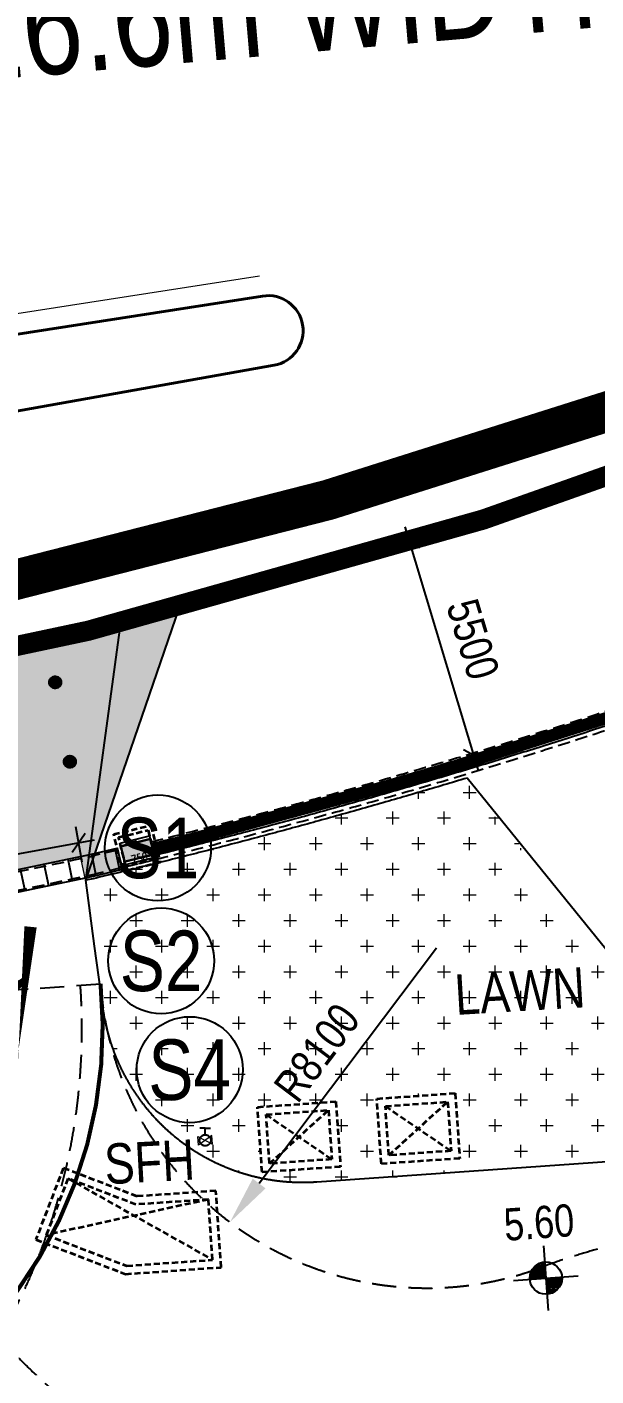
# Model space of a CAD drawing. Header units: millimetres. Extents: x 834681283 to 835686922, y 817551134 to 819407044.
# Drawn here: x 835235814 to 835249903, y 818174784 to 818208211 of the extents above; entities that cross this region are included whole.
import ezdxf
from ezdxf.enums import TextEntityAlignment as Align
from ezdxf.xclip import XClip

# ---------------------------------------------------------------- set-up
doc = ezdxf.new("R2010")
doc.units = ezdxf.units.MM
doc.header["$LTSCALE"] = 1200
doc.header["$MEASUREMENT"] = 0
doc.header["$XCLIPFRAME"] = 0
for name, pattern in [('12027_SITE$0$DGN Style 4', [76.56341402296752, 38.25779588905311, -19.12889794452655, 0.04782224486131638, -19.12889794452655]), ('12027_SITE$0$HIDDEN', [0.375, 0.25, -0.125]), ('P01-MAGP-EVA-GREENERY$0$DOT', [0.25, 0, -0.25]), ('P01-MAGP-EVA-GREENERY$0$HIDDEN', [0.375, 0.25, -0.125]), ('P01-MAGP-EVA-GREENERY$0$HIDDEN2', [0.1875, 0.125, -0.0625]), ('P01-MAGP-EVA-GREENERY$0$HIDDENX2', [0.75, 0.5, -0.25]), ('P01-MAGP-EVA-GREENERY$0$M_RM1106', [0.8999999999999999, 0.6, -0.3]), ('SITE BOUNDARY$0$CENTER', [2, 1.25, -0.25, 0.25, -0.25]), ('SITE BOUNDARY$0$DASHDOT', [1, 0.5, -0.25, 0, -0.25]), ('SITE BOUNDARY$0$PHANTOM', [2.5, 1.25, -0.25, 0.25, -0.25, 0.25, -0.25])]:
    doc.linetypes.add(name, pattern=pattern)
doc.layers.get('Defpoints').update_dxf_attribs({"color": 15})
for name, color, linetype, lineweight in [('12027_SITE$0$AR-SIMS_BL_', 1, '12027_SITE$0$DGN Style 4', 140), ('12027_SITE$0$MCA813__', 7, 'Continuous', 0), ('12027_SITE$0$MCA832_S', 7, 'Continuous', 0), ('P01-MAAN-P-EVA$0$AR-DIM_AR_', 4, 'Continuous', 25), ('P01-MAAN-P-EVA$0$AR-F-LEV_AR_BS_', 4, 'Continuous', 25), ('P01-MAGP-EVA-GREENERY$0$AR-HATCH_AR_', 8, 'Continuous', 13), ('P01-MAGP-EVA-GREENERY$0$DR-FLD', 8, 'Continuous', 25), ('P01-MAGP-EVA-GREENERY$0$DR-PIT', 8, 'P01-MAGP-EVA-GREENERY$0$HIDDEN2', 35), ('P01-MAGP-EVA-GREENERY$0$FH-AR', 3, 'Continuous', 25), ('RLP064_C061', 61, 'Continuous', 13), ('RLP064_C201', 201, 'Continuous', 13), ('SITE BOUNDARY$0$AR-SIMS_BL_400', 1, 'SITE BOUNDARY$0$PHANTOM', 140)]:
    doc.layers.add(name, color=color, linetype=linetype, lineweight=lineweight)
for name, color, linetype in [('P01-MAAN-P-EVA$0$AW-TXT-FS', 4, 'Continuous'), ('P01-MAGP-EVA-GREENERY$0$0L_BOLLARD', 8, 'Continuous'), ('P01-MAGP-EVA-GREENERY$0$AR-FS-AR-EVA', 8, 'Continuous'), ('P01-MAGP-EVA-GREENERY$0$AR-LANDS_AR_MI_', 9, 'Continuous'), ('P01-MAGP-EVA-GREENERY$0$AR-ROAD_AR_BS_MI_', 9, 'Continuous'), ('P01-MAGP-EVA-GREENERY$0$MVA_MARKING', 254, 'Continuous'), ('P01-MAGP-EVA-GREENERY$0$SURFACE CHANNEL', 8, 'Continuous'), ('SITE BOUNDARY$0$AR-SIMS_BL_SB_400', 4, 'SITE BOUNDARY$0$PHANTOM'), ('SITE BOUNDARY$0$XIQU-RLP0830A', 6, 'Continuous')]:
    doc.layers.add(name, color=color, linetype=linetype)
doc.layers.add('P01-MAGP-EVA-GREENERY$0$0L_UTIL_MANHOLE LID SIZE', color=8, linetype='Continuous', plot=False)
doc.styles.add('P01-MAAN-P-EVA$0$ARIAL', font='arial.ttf', dxfattribs={"width": 0.8})
doc.styles.add('P01-MAAN-P-EVA$0$RLP-SIMPLEX', font='simplex.shx', dxfattribs={"width": 0.8})
doc.styles.add('P01-MAAN-P-EVA$0$STANDARD', font='arial.ttf', dxfattribs={"width": 0.8})
doc.styles.add('P01-MAAN-P-EVA$0$Style-Arial', font='arial.ttf')
doc.styles.add('P01-MAGP-EVA-GREENERY$0$simplex', font='SIMPLEX.shx', dxfattribs={"width": 0.8})
doc.dimstyles.new('P01-MAAN-P-EVA$0$DIM-500', dxfattribs={"dimscale": 400, "dimtxt": 2, "dimasz": 1, "dimexe": 1, "dimexo": 1, "dimgap": 1, "dimtad": 1, "dimdec": 0, "dimrnd": 0.1, "dimdsep": 46, "dimtxsty": 'P01-MAAN-P-EVA$0$ARIAL', "dimblk1": 'P01-MAAN-P-EVA$0$_OBLIQUE', "dimblk2": 'P01-MAAN-P-EVA$0$_OBLIQUE', "dimsah": 1, "dimcen": 5, "dimdle": 1, "dimclrd": 8, "dimclre": 8, "dimclrt": 4, "dimadec": 3, "dimazin": 2, "dimtfac": 1, "dimtdec": 0, "dimtix": 1, "dimtmove": 2, "dimatfit": 0, "dimldrblk": 'P01-MAAN-P-EVA$0$_OBLIQUE', "dimfxl": 1, "dimtolj": 1, "dimarcsym": 0})

# ---------------------------------------------------------------- blocks, each defined once
blk = doc.blocks.new('SITE BOUNDARY$0$x-boundary')
at = {"layer": 'Defpoints', "color": 30, "linetype": 'SITE BOUNDARY$0$DASHDOT', "const_width": 1, "flags": 128}
blk.add_lwpolyline([(834949.3954564634, 818181.6126474156), (834966.1220000002, 818181.875), (835118.343, 818191.353), (835121.7105681469, 818191.5577918736, 0.3472249984914402), (835144.525800356, 818179.0100601336), (835205.8388638046, 818189.2638885644), (835226.760311512, 818192.7627352992, 0.04236734534605296), (835251.3438937684, 818199.0501133072), (835253.4962581748, 818199.8746463032), (835336.548, 818205.447), (835336.791, 818204.998), (835338.0059999999, 818193.445), (835338.387, 818177.043), (835337.676, 818162.317), (835336.3740000001, 818150.707), (835335.943, 818146.535), (835335.078, 818138.01), (835334.561, 818125.55), (835334.745, 818110.3709999999), (835335.806, 818094.515), (835339.776, 818071.453), (835344.225, 818019.2459999999), (835265.0079999999, 818008.1570059188), (835250.1450000006, 818006.082), (835219.5149999999, 818003.188), (835170.7829999999, 817998.958), (834937.715, 817969.156), (834936.337, 817964.5340000001), (834919.733, 817960.869036), (834910.448, 817961.875), (834892.2609999999, 817958.575), (834867.11, 817956.1579999999), (834854.7629999999, 817954.218), (834831.796, 817952.938), (834809.122, 817948.913), (834805.332, 817949.701), (834786.498, 817945.16), (834739.363, 817940.207), (834722.401, 817937.921), (834717.8940000001, 817936.6490000001), (834708.2590399999, 817935.0490000001), (834694.5809999999, 817933.5090000001), (834687.683, 817936.854), (834552.2509999999, 817919.4890000001), (834427.4809999999, 817871.8559976991), (834422.426, 817865.90602), (834398.36, 817846.373992), (834371.127, 817819.016), (834357.334, 817802.65), (834345.460018, 817778.03), (834335.418, 817757.9190000001, -0.3055422434766821), (834321.1309999999, 817746.233), (834302.565, 817746.0080385001), (834292.36, 817748.208), (834267.6009999999, 817746.622), (834095.099, 817746.458), (834084.478, 817748.7490000001), (834079.554, 817752.5240000001), (834078.066, 817752.6199630001), (834069.088, 817746.181), (834066.2109999999, 817746.056), (834061.445, 817746.7729999999), (834056.724, 817746.618), (834047.613, 817747.372), (834032.030983, 817756.594), (834014.286, 817769.672), (833995.2170000001, 817786.385), (833980.295, 817801.7629999999), (833962.533, 817823.975), (833953.531, 817838.011), (833947.358, 817854.992), (833946.924, 818070.715, -0.2154508515418256), (834003.5669999999, 818209.6619804449), (834003.5129999999, 818271.667), (834240.0059999999, 818271.9090000001), (834328.819, 818399.5030062578), (834368.25, 818372.187), (834334.0040000001, 818320.998), (834339.8389999826, 818317.115000011, -0.4149358039952789), (834340.6700001019, 818312.9480001539), (834325.1040000004, 818289.698, -0.3405885872195328), (834311.2229998113, 818285.0279999999, 0.3847237820261966), (834290.2579999996, 818276.0959999999, -0.0458058889657817), (834261.1319999867, 818214.4920000001), (834162.9800000002, 818056.875, 0.2356932062222075), (834159.885, 818024.2), (834158.3459999999, 818022.4049999999, 0.2102691850557803), (834181.316, 818000.738), (834182.8130000001, 818002.485, 0.2311735244485605), (834214.984000002, 818007.15), (834353.4700000021, 818101.5090000001, 0.02563671911603136), (834365.515999998, 818111.3049999982), (834369.3020000014, 818114.837), (834377.863, 818123.104, -0.4178936957615127), (834382.132, 818123.056), (834386.2199999987, 818118.822, 0.4262022271463924), (834389.1280000036, 818118.6900000033), (834428.7900000004, 818156.9890000001, -0.5375997577145221), (834433.6760000006, 818155.9040000001), (834433.728, 818152.4870000001), (834438.2799999999, 818169.875), (834460.8249999995, 818185.6390000001, -0.3901729404018224), (834489.6799999999, 818188.941), (834492.8119999999, 818186.375), (834497.7500000019, 818181.8120000004, 0.1251081027996165), (834546.3119999999, 818161.687), (834570.5620000005, 818158.5), (834615.0619999996, 818157.312), (834652.5619999999, 818159.937), (834669.6814234746, 818161.9059850451), (834700.2167568029, 818162.108325962), (834709.8281342128, 818162.6720262696), (834837.9847178684, 818163.5212497002, 0.02644429543037592), (834854.445244273, 818164.501851758, 0.001856966815730646), (834855.5961878177, 818164.6360715672, 0.05525627884412565), (834860.3160539342, 818165.7422156282, 0.2310861750518882), (834874.0166033007, 818180.130981288), (834880.6890000012, 818180.535), (834904.7433445249, 818180.9122877186, 0.07731153682373477), (834909.1861099771, 818172.2806775658, 0.2675364860743751), (834920.0296747052, 818167.4602500092, 0.03637713302788992), (834937.2444777816, 818170.5438335758, 0.2494171956158532)], format="xyb", close=True, dxfattribs=at)
blk = doc.blocks.new('SITE BOUNDARY')
at = {"layer": 'SITE BOUNDARY$0$AR-SIMS_BL_400', "ltscale": 3, "const_width": 0.2}
blk.add_lwpolyline([(835205.967713655, 818187.3215969054), (835227.4017731363, 818191.1423574201, 0.04919379695137301), (835256.6874020555, 818199.3961517689), (835258.8234410972, 818200.232073454), (835285.938085068, 818202.0513295376), (835285.9727178891, 818201.4156632093), (835309.2716431464, 818202.6718212748), (835309.2208451042, 818203.6140114499), (835336.548215934, 818205.4478256224), (835336.7910000669, 818204.998000004), (835338.0060000003, 818193.445), (835338.3870000002, 818177.043), (835337.6760000006, 818162.317), (835336.3740000002, 818150.7069999996), (835335.9430000004, 818146.5350000003), (835335.0780000007, 818138.0100000005), (835334.5610000003, 818125.5499999999), (835334.7450000006, 818110.3709999997), (835335.6156377018, 818097.3093875501), (835212.7614046936, 818088.7203368283)], format="xyb", close=True, dxfattribs=at)
at = {"layer": 'SITE BOUNDARY$0$AR-SIMS_BL_SB_400', "ltscale": 5, "const_width": 0.5}
blk.add_lwpolyline([(835057.2545908584, 818187.552443173), (835118.3382164289, 818191.3527021519), (835119.7278151001, 818191.4372147409, 0.3759908120747065), (835144.6618437314, 818176.3934268437), (835227.4017731363, 818191.1423574201, 0.0491937969499723), (835256.6874020555, 818199.3961517689), (835258.8234410972, 818200.232073454), (835285.938085068, 818202.0513295376), (835285.9727178891, 818201.4156632093), (835309.2716431464, 818202.6718212748), (835309.2208451042, 818203.6140114499), (835336.548215934, 818205.4478256224), (835336.7910000669, 818204.998000004), (835338.0060000003, 818193.445), (835338.3870000002, 818177.043), (835337.6760000006, 818162.317), (835336.3740000002, 818150.7069999996), (835335.9430000004, 818146.5350000003), (835335.0780000007, 818138.0100000005), (835334.5610000003, 818125.5499999999), (835334.7450000006, 818110.3709999997), (835335.6156373599, 818097.309387531), (835335.806, 818094.515), (835339.776, 818071.453)], format="xyb", dxfattribs=at)
at = {"layer": 'SITE BOUNDARY$0$XIQU-RLP0830A', "color": 212, "linetype": 'SITE BOUNDARY$0$CENTER', "ltscale": 0.8, "true_color": 0xb300b3, "const_width": 0.2}
blk.add_lwpolyline([(835330.4255170673, 818151.4921325732, 0.06463781945915717), (835330.9138293717, 818205.0722543845), (835330.9138114426, 818205.0724030975), (835330.9140182555, 818205.0706876367), (835309.220507328, 818203.6202764428), (835309.2716431464, 818202.6718212748), (835285.9727178891, 818201.4156632093), (835285.9374162963, 818202.063604473), (835270.8364901636, 818201.0541520767), (835270.8374544507, 818201.037197533), (835258.8234951803, 818200.2311213583), (835256.6874561786, 818199.3951996891, -0.005306911687325899), (835253.6109736832, 818198.228742364, -0.04387543080736521), (835227.4018272824, 818191.1414053492), (835224.898092029, 818190.6950982555), (835205.82206376, 818183.7430895267), (835192.7539657669, 818181.4129546364), (835202.7385886739, 818150.9399030487)], format="xyb", dxfattribs=at)
at = {"layer": 'Defpoints'}
blk.add_blockref('SITE BOUNDARY$0$x-boundary', (-7.830330895686188e-06, 7.990685761072314e-06), dxfattribs=at)
blk = doc.blocks.new('P01-MAAN-P-EVA$0$S1')
at = {"layer": 'P01-MAAN-P-EVA$0$AW-TXT-FS'}
blk.add_ellipse((0, 0), major_axis=(928.0773116786053, 928.0780118606084), ratio=0.9999999998938512, start_param=-0.7853985458079257, end_param=5.49778676137166, dxfattribs=at)
at = {"layer": 'P01-MAAN-P-EVA$0$AW-TXT-FS', "style": 'P01-MAAN-P-EVA$0$STANDARD', "width": 0.8}
blk.add_text('S1', height=1500.000018446309, dxfattribs=at).set_placement((-1.072883605957031e-06, 1.192092895507812e-06), align=Align.MIDDLE_CENTER)
blk = doc.blocks.new('P01-MAAN-P-EVA$0$S4')
at = {"layer": 'P01-MAAN-P-EVA$0$AW-TXT-FS'}
blk.add_ellipse((0, 0), major_axis=(928.0773116786054, 928.0780118606084), ratio=0.9999999998938512, start_param=-0.7853985458079257, end_param=5.49778676137166, dxfattribs=at)
at = {"layer": 'P01-MAAN-P-EVA$0$AW-TXT-FS', "style": 'P01-MAAN-P-EVA$0$STANDARD', "width": 0.8}
blk.add_text('S4', height=1500.000018446309, dxfattribs=at).set_placement((-8.344650268554688e-07, 1.072883605957031e-06), align=Align.MIDDLE_CENTER)
blk = doc.blocks.new('P01-MAAN-P-EVA$0$S2')
at = {"layer": 'P01-MAAN-P-EVA$0$AW-TXT-FS'}
blk.add_ellipse((0, 0), major_axis=(-928.0774955182027, 928.077828181162), ratio=0.9999999997213989, start_param=3.926990991212315, end_param=10.2101762983919, dxfattribs=at)
at = {"layer": 'P01-MAAN-P-EVA$0$AW-TXT-FS', "style": 'P01-MAAN-P-EVA$0$STANDARD', "width": 0.8}
blk.add_text('S2', height=1500.000018446309, dxfattribs=at).set_placement((-1.192092895507812e-06, 9.5367431640625e-07), align=Align.MIDDLE_CENTER)
blk = doc.blocks.new('P01-MAAN-P-EVA$0$LEV1')
for p, q in [((0, 2.000000000043656), (0, -2.000000000043656)), ((-2.000000000043656, 0), (2.000000000043656, 0)), ((-0.9989641103552458, 0.04550501362336945), (0, 0.04550501362336945)), ((-0.9893575142723421, 0.1455050136255522), (0, 0.1455050136255522)), ((-0.969395320975309, 0.245505013627735), (0, 0.245505013627735)), ((0.9989641103552458, -0.04550501362336945), (0, -0.04550501362336945)), ((0.9893575142727968, -0.1455050136255522), (0, -0.1455050136255522)), ((0.969395320975309, -0.245505013627735), (0, -0.245505013627735)), ((0.9384169039385597, -0.3455050136299178), (0, -0.3455050136299178)), ((0.8952794440092475, -0.4455050136321006), (0, -0.4455050136321006)), ((0.838107558815409, -0.5455050136342834), (0, -0.5455050136342834)), ((0.7637560326502353, -0.6455050136364662), (0, -0.6455050136364662)), ((0.6665000185194003, -0.745505013638649), (0, -0.745505013638649)), ((0.5339674821098015, -0.8455050136408317), (0, -0.8455050136408317)), ((0.3256075386316297, -0.9455050136430145), (0, -0.9455050136430145))]:
    blk.add_line(p, q)
blk.add_circle((0, 0), 1.000000000021828)
blk = doc.blocks.new('P01-MAAN-P-EVA$0$F-LEV')
for p, q in [((-0.5339674821098015, 0.8455050136408317), (0, 0.8455050136408317)), ((-0.3256075386316297, 0.9455050136430145), (0, 0.9455050136430145)), ((-0.9384169039385597, 0.3455050136299178), (0, 0.3455050136299178)), ((-0.8952794440092475, 0.4455050136321006), (0, 0.4455050136321006)), ((-0.838107558815409, 0.5455050136342834), (0, 0.5455050136342834)), ((-0.7637560326502353, 0.6455050136364662), (0, 0.6455050136364662)), ((-0.6665000185194003, 0.745505013638649), (0, 0.745505013638649))]:
    blk.add_line(p, q)
blk.add_blockref('P01-MAAN-P-EVA$0$LEV1', (0, 0))
at = {"style": 'P01-MAAN-P-EVA$0$RLP-SIMPLEX', "width": 0.8}
blk.add_attdef('FFL', (1.499999999999545, 1.000000000000909), '', height=2, dxfattribs=at)
blk = doc.blocks.new('P01-MAAN-P-EVA$0$_OBLIQUE')
at = {"color": 0, "linetype": 'ByBlock'}
blk.add_line((-0.5, -0.5), (0.5, 0.5), dxfattribs=at)
blk = doc.blocks.new('*D1566')
at = {"layer": 'Defpoints', "color": 0, "transparency": 16777216}
for p in [(835237093.8703312, 818188000.1230003), (835237255.5197318, 818187124.717335), (835229388.3583637, 818185672.900266)]:
    blk.add_point(p, dxfattribs=at)
at = {"layer": 'P01-MAAN-P-EVA$0$AR-DIM_AR_', "color": 8, "lineweight": -2, "transparency": 16777216}
for p, q in [((835237182.8850768, 818187518.0673152), (835237021.2356763, 818188393.4729804)), ((835228833.5207481, 818186474.7952447), (835237487.2203114, 818188072.7576553)), ((835229315.7237087, 818186066.2502464), (835229154.2360733, 818186940.7798799))]:
    blk.add_line(p, q, dxfattribs=at)
at = {"layer": 'P01-MAAN-P-EVA$0$AR-DIM_AR_', "color": 8, "lineweight": -2, "transparency": 16777216, "xscale": 400, "yscale": 400, "zscale": 400}
for p, rotation in [((835237093.8703313, 818188000.1230003), 10.46219060918199), ((835229226.8707283, 818186547.4298998), 190.462190609182)]:
    blk.add_blockref('P01-MAAN-P-EVA$0$_OBLIQUE', p, dxfattribs=dict(at, rotation=rotation))
at = {"layer": 'P01-MAAN-P-EVA$0$AR-DIM_AR_', "color": 4, "transparency": 16777216, "insert": (835233013.565289, 818188068.7941794), "char_height": 800, "attachment_point": 5, "rotation": 10.462190609182004, "style": 'P01-MAAN-P-EVA$0$ARIAL'}
blk.add_mtext('\\A1;8000', dxfattribs=at)
blk = doc.blocks.new('*D1584')
at = {"layer": 'Defpoints', "color": 0, "transparency": 16777216}
for p in [(835245716.2896616, 818185063.4943391), (835240839.7768031, 818178595.9119203)]:
    blk.add_point(p, dxfattribs=at)
at = {"layer": 'P01-MAAN-P-EVA$0$AR-DIM_AR_', "color": 8, "lineweight": -2, "transparency": 16777216}
blk.add_line((835245957.1051114, 818185382.8811252), (835241562.2231525, 818179554.0722786), dxfattribs=at)
at = {"layer": 'P01-MAAN-P-EVA$0$AR-DIM_AR_', "color": 8, "transparency": 16777216}
blk.add_solid([(835241402.5297595, 818179674.4800036), (835241721.9165456, 818179433.6645538), (835240839.7768031, 818178595.9119203)], dxfattribs=at)
at = {"layer": 'P01-MAAN-P-EVA$0$AR-DIM_AR_', "color": 4, "transparency": 16777216, "insert": (835242993.7290897, 818182795.5064859), "char_height": 800, "attachment_point": 5, "rotation": 52.98395668051427, "style": 'P01-MAAN-P-EVA$0$ARIAL'}
blk.add_mtext('\\A1;R8100', dxfattribs=at)
blk = doc.blocks.new('*D1587')
at = {"layer": 'Defpoints', "color": 0, "transparency": 16777216}
for p in [(835244835.1676692, 818195302.5347332), (835246418.9679489, 818190035.5074241), (835246872.5776224, 818190171.908298)]:
    blk.add_point(p, dxfattribs=at)
at = {"layer": 'P01-MAAN-P-EVA$0$AR-DIM_AR_', "color": 8, "lineweight": -2, "transparency": 16777216}
for p, q in [((835245173.5918679, 818195821.9921386), (835246987.7630973, 818189788.8517663)), ((835245218.2242007, 818195417.720208), (835245671.8338743, 818195554.1210821)), ((835246802.0244805, 818190150.692899), (835247255.634154, 818190287.0937729))]:
    blk.add_line(p, q, dxfattribs=at)
at = {"layer": 'P01-MAAN-P-EVA$0$AR-DIM_AR_', "color": 8, "lineweight": -2, "transparency": 16777216, "xscale": 400, "yscale": 400, "zscale": 400}
for p, rotation in [((835245288.7773428, 818195438.9356072), 106.7360841500193), ((835246872.5776224, 818190171.908298), 286.7360841500193)]:
    blk.add_blockref('P01-MAAN-P-EVA$0$_OBLIQUE', p, dxfattribs=dict(at, rotation=rotation))
at = {"layer": 'P01-MAAN-P-EVA$0$AR-DIM_AR_', "color": 4, "transparency": 16777216, "insert": (835246854.8906498, 818193038.2286115), "char_height": 800, "attachment_point": 5, "rotation": 286.73608415001934, "style": 'P01-MAAN-P-EVA$0$ARIAL'}
blk.add_mtext('\\A1;5500', dxfattribs=at)
blk = doc.blocks.new('P01-MAGP-EVA-GREENERY$0$EXISTING STREET FIRE HYDRANT')
for p, q in [((0, 1496.310795426369), (-672.7172585725784, 1496.310795426369)), ((0, 688.5), (0, 1496.310795426369)), ((0, 1496.310795426369), (672.7172585725784, 1496.310795426369))]:
    blk.add_line(p, q)
blk.add_circle((0, 0), 688.5)
blk = doc.blocks.new('P01-MAGP-EVA-GREENERY$0$RM1025')
for points in [[(0, 0, 0, 0.4877528312527627, 0), (0, -1.558850351096311, 0.06096910390659534, 0.3048455195329767, 0), (0, -3.999994045836303, 0.3048455195329767, 0.3048455195329767, 0)], [(0.4844500201122912, -2.449496775930072, 1.219382078131907, 0, 0), (0.6935712999318184, -2.449496775930072, 0, 0, 0)], [(-1.745092959026806e-11, -2.725684566205672, 0.1219382078131907, 0.3048455195329767, -0.2842421297116856), (0.4844500201122912, -2.449496775930072, 0.3048455195329767, 0.3048455195329767, 0.4988529440967309)]]:
    blk.add_lwpolyline(points, format="xyseb")
blk = doc.blocks.new('P01-MAGP-EVA-GREENERY$0$MVA_MARKING')
at = {"layer": 'P01-MAGP-EVA-GREENERY$0$MVA_MARKING', "linetype": 'P01-MAGP-EVA-GREENERY$0$M_RM1106', "const_width": 100, "flags": 128}
blk.add_lwpolyline([(835234261.1328866, 818175391.7329127, 0.2303646923084916), (835237635.9476324, 818184499.5149875)], format="xyb", dxfattribs=at)
at = {"layer": 'P01-MAGP-EVA-GREENERY$0$MVA_MARKING', "xscale": 1000.000000000002, "yscale": 1000.000000000002, "zscale": 1000.000000000002, "rotation": 174.4397944568414}
blk.add_blockref('P01-MAGP-EVA-GREENERY$0$RM1025', (835235514.4470856, 818181932.7794791), dxfattribs=at)
blk = doc.blocks.new('P01-MAGP-EVA-GREENERY$0$CATCHPIT COVER')
at = {"layer": 'Defpoints', "ltscale": 25.4}
for points in [[(-0.5826596021652222, 1.311302185058594e-06), (749.4173398017883, 9.5367431640625e-07), (749.417339682579, -74.99999916553497), (-0.5826596021652222, -74.99999916553497)], [(-0.5826598405838013, -74.99999976158142), (749.4173398017883, -74.99999940395355), (749.4173395633698, -474.9999996423721), (-0.5826600790023804, -474.9999997615814)], [(7.417340040206909, -82.99999976158142), (741.4173400402069, -82.99999940395355), (741.4173398017883, -466.9999997615814), (7.41733980178833, -466.9999998807907)], [(-0.5826601982116699, -475.0000001192093), (749.417339682579, -475.0000002384186), (749.4173398017883, -550.0000002384186), (-0.5826601982116699, -550.0000004768372)]]:
    blk.add_lwpolyline(points, close=True, dxfattribs=at)
for points in [[(599.4173409938812, -75.00000071525574), (674.4173412322998, -75.00000071525574)], [(599.4173407554626, -475.0000003576279), (674.4173412322998, -475.0000001192093)]]:
    blk.add_lwpolyline(points, dxfattribs=at)
at = {"layer": 'P01-MAGP-EVA-GREENERY$0$0L_UTIL_MANHOLE LID SIZE', "ltscale": 25.4}
for points in [[(149.4173415899277, -75), (74.4173412322998, -75.00000071525574)], [(149.4173413515091, -475.0000005960464), (74.4173413515091, -475.0000002384186)]]:
    blk.add_lwpolyline(points, dxfattribs=at)
at = {"layer": 'P01-MAGP-EVA-GREENERY$0$DR-PIT', "linetype": 'P01-MAGP-EVA-GREENERY$0$HIDDEN2'}
for points in [[(849.4322682970418, -699.9894439444189), (-100.5826595862707, -700.0897376228927), (-100.5826597373114, 250.2770612496669), (849.2907991570135, 247.6489475879261)], [(749.4173401594162, -600.0000020265579), (-0.5826596021652222, -600.0791800022125), (-0.5826597213745117, 149.9999980926514), (749.3056854009628, 147.92520403862)]]:
    blk.add_lwpolyline(points, close=True, dxfattribs=at)
at = {"layer": 'Defpoints', "ltscale": 25.4, "insert": (376.9602319002151, -305.1744832992554), "char_height": 199.9999999999999, "attachment_point": 5, "style": 'P01-MAGP-EVA-GREENERY$0$simplex'}
blk.add_mtext_dynamic_manual_height_columns('C\\P750', width=936.644001029827, gutter_width=2.5, heights=[0], dxfattribs=at)
blk = doc.blocks.new('P01-MAGP-EVA-GREENERY')
at = {"layer": 'P01-MAGP-EVA-GREENERY$0$AR-HATCH_AR_'}
h = blk.add_hatch(dxfattribs=at)
h.set_pattern_fill('CROSS', color=256, scale=100.0000000000001, style=0)
h.set_pattern_definition([(359.9999999999999, (0, 1.588186776101813e-22), (635.0000000000008, 635.0000000000005), [317.5000000000001, -952.500000000001]), (90, (158.7499996423721, -158.75), (-635.0000000000005, 635.0000000000008), [317.5000000000001, -952.500000000001])])
h.paths.add_polyline_path([(835241634.7403828, 818179833.0885882), (835241521.7640259, 818181449.1443865), (835243462.0285492, 818181584.7857531), (835243575.0049058, 818179968.7299548)], flags=16)
edge = h.paths.add_edge_path()
edge.add_arc((835201656.9372889, 818338637.8326879), 155697.6575709966, 283.2201912505171, 286.8202038085166)
edge.add_line((835246711.0675404, 818189601.3072306), (835254179.2220321, 818180378.2561823))
edge.add_line((835254179.2220321, 818180378.2561823), (835242991.2875468, 818179596.1266502))
edge.add_arc((835242642.5970429, 818184583.9533325), 5000.000008042008, 187.8498884307518, 273.99894472962694, ccw=False)
edge.add_line((835237689.4505599, 818183901.0624202), (835237470.9398227, 818185462.9313569))
edge.add_line((835237470.9398227, 818185462.9313569), (835237264.0494225, 818187066.4167197))
h.paths.add_polyline_path([(835244588.1255049, 818180039.5561886), (835244475.1491487, 818181655.6119868), (835246415.4136719, 818181791.2533525), (835246528.3900278, 818180175.1975553)], flags=16)
at = {"layer": 'P01-MAGP-EVA-GREENERY$0$DR-FLD'}
h = blk.add_hatch(dxfattribs=at)
h.set_pattern_fill('_USER', color=256, scale=600, angle=90, style=0, pattern_type=0)
h.set_pattern_definition([(101.8170670248971, (835233305.5014632, 818186853.9761558), (-587.2838585487663, -122.8725741899849), [])])
h.paths.add_polyline_path([(835229422.7161006, 818185479.704037), (835229310.0829078, 818186018.0475739), (835237411.6526484, 818187713.0724151), (835238046.193767, 818187865.5112293), (835238177.1827335, 818187331.3891056), (835237450.3074331, 818187159.2509832)])
at = {"layer": 'P01-MAGP-EVA-GREENERY$0$0L_BOLLARD'}
for centre, radius in [((835236512.9628726, 818191972.0541402), 150), ((835236512.9628726, 818191972.0541402), 100.0000000000001), ((835236876.1975132, 818190005.315571), 150), ((835236876.1975132, 818190005.315571), 100.0000000000001)]:
    blk.add_circle(centre, radius, dxfattribs=at)
at = {"layer": 'P01-MAGP-EVA-GREENERY$0$AR-FS-AR-EVA', "linetype": 'P01-MAGP-EVA-GREENERY$0$HIDDENX2'}
blk.add_line((835229854.8775393, 818183956.4236639), (835237635.9476365, 818184499.5149393), dxfattribs=at)
for centre, radius, start, end in [((835221774.5315487, 818183392.5010796), 15400.00000000001, 298.4338191827068, 3.9925729294849), ((835245716.2896618, 818185063.4943405), 8100.000000000007, 183.9925729294849, 290.7603540890256), ((835245716.2896618, 818185063.4943405), 14100.00000000001, 183.9925729294849, 290.7603540890256), ((835253585.3016481, 818164304.9157195), 14100.00000000001, 93.99898185868132, 110.7603540890256)]:
    blk.add_arc(centre, radius, start, end, dxfattribs=at)
at = {"layer": 'P01-MAGP-EVA-GREENERY$0$AR-LANDS_AR_MI_'}
blk.add_lwpolyline([(835246711.0675404, 818189601.307231, -0.01489035346720944), (835237454.0867281, 818187106.1890785), (835237266.353619, 818187066.8979703), (835237474.4634426, 818185435.6218585), (835237689.45056, 818183901.0624202, 0.3946619655573252), (835242991.2875468, 818179596.1266506), (835254179.2220323, 818180378.2561823)], format="xyb", close=True, dxfattribs=at)
at = {"layer": 'P01-MAGP-EVA-GREENERY$0$AR-ROAD_AR_BS_MI_'}
for p in [(835239583.7334151, 818193823.6849555), (835238131.1328019, 818193449.5840894)]:
    blk.add_line(p, (835237266.3536189, 818187066.8979706), dxfattribs=at)
at = {"layer": 'P01-MAGP-EVA-GREENERY$0$DR-FLD', "linetype": 'P01-MAGP-EVA-GREENERY$0$DOT', "ltscale": 4.8, "const_width": 300}
blk.add_lwpolyline([(835238930.7754234, 818187827.0490744, 0.03262690083848994), (835258847.1743867, 818194174.1377008)], format="xyb", dxfattribs=at)
at = {"layer": 'P01-MAGP-EVA-GREENERY$0$DR-FLD'}
blk.add_lwpolyline([(835258901.7499892, 818194034.4181962, -0.03254736934576245), (835238966.9125681, 818187679.8533819), (835238895.4576746, 818187971.2186811, 0.03254615334605057), (835258792.4212837, 818194313.7876123), (835258901.7499892, 818194034.4181962)], format="xyb", close=True, dxfattribs=at)
blk.add_lwpolyline([(835229422.7161006, 818185479.704037), (835229310.0829078, 818186018.0475739), (835237411.6526484, 818187713.0724151), (835238046.193767, 818187865.5112293), (835238177.1827335, 818187331.3891056), (835237450.3074331, 818187159.2509832)], close=True, dxfattribs=at)
at = {"layer": 'P01-MAGP-EVA-GREENERY$0$DR-PIT'}
for p, q in [((835241820.3057458, 818180046.5493484), (835243276.4631858, 818181371.3249933)), ((835244688.6099079, 818181470.046623), (835246314.9292684, 818180360.7629188)), ((835244773.6908677, 818180253.0169486), (835246229.8483084, 818181577.7925935)), ((835241735.2247859, 818181263.579023), (835243361.544146, 818180154.295318)), ((835236828.4347852, 818179678.1111728), (835240409.0932157, 818177662.1998961)), ((835240304.4854774, 818179158.5478579), (835236290.857618, 818178277.7502233))]:
    blk.add_line(p, q, dxfattribs=at)
for points in [[(835244475.1491485, 818181655.6119866), (835246415.4136717, 818181791.2533525), (835246528.3900279, 818180175.1975553), (835244588.1255047, 818180039.5561886)], [(835241521.764026, 818181449.1443865), (835243462.0285492, 818181584.7857531), (835243575.0049058, 818179968.7299548), (835241634.7403829, 818179833.0885884)], [(835241735.2247859, 818181263.5790231), (835243276.4631859, 818181371.3249933), (835243361.544146, 818180154.295318), (835241820.305746, 818180046.5493482)], [(835244688.6099077, 818181470.0466229), (835246229.8483086, 818181577.7925935), (835246314.9292684, 818180360.7629188), (835244773.6908677, 818180253.0169485)], [(835236713.3969473, 818179936.5029219), (835236032.465869, 818178162.7123854), (835238251.4600227, 818177310.874442), (835240622.5539752, 818177476.6345335), (835240490.0508409, 818179372.0086173), (835238539.1512067, 818179235.6237644)], [(835236828.4347852, 818179678.1111728), (835236290.857618, 818178277.7502233), (835238281.7433056, 818177513.4796343), (835240409.0932158, 818177662.199896), (835240304.4854777, 818179158.547858), (835238508.8679241, 818179033.0185724)]]:
    blk.add_lwpolyline(points, close=True, dxfattribs=at)
at = {"layer": 'P01-MAGP-EVA-GREENERY$0$FH-AR', "linetype": 'Continuous', "lineweight": 13}
blk.add_lwpolyline([(835240044.3774927, 818180715.6743673), (835240409.0847092, 818180532.4023193), (835240393.399804, 818180741.8157591), (835240060.0622761, 818180506.2609348), (835240044.3774927, 818180715.6743673)], close=True, dxfattribs=at)
at = {"layer": 'P01-MAGP-EVA-GREENERY$0$SURFACE CHANNEL', "linetype": 'P01-MAGP-EVA-GREENERY$0$HIDDEN'}
for points in [[(835238883.4929541, 818188019.7242717, 0.03228977858499769), (835258610.990521, 818194296.4786744), (835273082.3633085, 818199959.7201128), (835273246.3563325, 818199540.6660763), (835258774.8084819, 818193877.3561677, -0.03365674152361856), (835238138.5101203, 818187373.4543413), (835237529.0271406, 818187226.8200849, -0.0003860174558819235), (835228466.3227838, 818185331.1860757), (835228466.322784, 818185331.1860757), (835220505.2718954, 818182803.936519), (835217184.4675469, 818180082.0513405), (835207333.7084115, 818178020.6268101), (835194554.446743, 818175739.4321963)], [(835238058.1030613, 818187816.9497529), (835237430.1356041, 818187665.8683543, -0.0003801487797164514), (835228949.5234598, 818185891.7287204), (835228351.9808708, 818185767.0183787), (835220286.8015372, 818183206.7130653), (835216984.4328535, 818180499.9386128), (835207248.0639693, 818178462.4520202), (835194475.368382, 818176182.4295019)]]:
    blk.add_lwpolyline(points, format="xyb", dxfattribs=at)
at = {"layer": 'P01-MAGP-EVA-GREENERY$0$DR-PIT', "rotation": 13.77935900796819}
blk.add_blockref('P01-MAGP-EVA-GREENERY$0$CATCHPIT COVER', (835238119.9236577, 818187987.1598471), dxfattribs=at)
at = {"layer": 'P01-MAGP-EVA-GREENERY$0$FH-AR', "xscale": 0.2000000000000003, "yscale": 0.2000000000000003, "zscale": 0.2000000000000003, "rotation": 359.9999999999999}
blk.add_blockref('P01-MAGP-EVA-GREENERY$0$EXISTING STREET FIRE HYDRANT', (835240226.7310617, 818180624.038363), dxfattribs=at)
at = {"layer": 'P01-MAGP-EVA-GREENERY$0$MVA_MARKING', "rotation": 359.9999999999999}
blk.add_blockref('P01-MAGP-EVA-GREENERY$0$MVA_MARKING', (0, 1.588186776101813e-22), dxfattribs=at)
blk = doc.blocks.new('12027_SITE$0$A$C313F75FB')
at = {"layer": '12027_SITE$0$MCA813__', "linetype": 'Continuous', "lineweight": 40}
for p, q in [((835241.6466745167, 818201.5433989975), (835144.1305660706, 818186.3656400453)), ((835149.1598070088, 818183.2897987392), (835241.9331499691, 818199.8272505406))]:
    blk.add_line(p, q, dxfattribs=at)
for centre, major_axis, start_param, end_param in [((835241.7804735176, 818200.6837491692), (-0.1337990009296636, 0.8596498283314107), 3.163591553728518, 6.283185307179586), ((835200.2007961536, 818343.7369407158), (27.20097698248232, -152.5945832957332), 0, 0.1966166840233042)]:
    blk.add_ellipse(centre, major_axis=major_axis, ratio=1, start_param=start_param, end_param=end_param, dxfattribs=at)
at = {"layer": '12027_SITE$0$MCA832_S', "lineweight": 0}
blk.add_line((835241.5697785394, 818202.037450623), (835143.7971010873, 818186.8197583455), dxfattribs=at)
blk = doc.blocks.new('12027_SITE')
at = {"layer": '12027_SITE$0$AR-SIMS_BL_', "linetype": '12027_SITE$0$HIDDEN'}
blk.add_blockref('12027_SITE$0$A$C313F75FB', (0, 0), dxfattribs=at)
blk = doc.blocks.new('P01-MAAN-P-EVA')
for name, p in [('P01-MAAN-P-EVA$0$S1', (835239057.287117, 818187868.6091695)), ('P01-MAAN-P-EVA$0$S2', (835239136.2356043, 818185071.1226702)), ('P01-MAAN-P-EVA$0$S4', (835239842.9973507, 818182373.3201377))]:
    blk.add_blockref(name, p)
at = {"layer": 'P01-MAAN-P-EVA$0$AR-F-LEV_AR_BS_'}
ref = blk.add_blockref('P01-MAAN-P-EVA$0$F-LEV', (835248661.0459902, 818177209.1860029), dxfattribs=dict(at, xscale=399.9999999886597, yscale=400.0000000000001, zscale=400.0000000000002, rotation=3.998588288781939))
ref.add_attrib('FFL', '5.60', dxfattribs={"layer": '0', "height": 799.9999999999998, "rotation": 3.998591580459447, "style": 'P01-MAAN-P-EVA$0$Style-Arial', "width": 0.8}).set_placement((835248492.5625381, 818178592.0005859), align=Align.MIDDLE)
at = {"layer": 'P01-MAAN-P-EVA$0$AW-TXT-FS', "style": 'P01-MAAN-P-EVA$0$ARIAL', "width": 0.8}
for s, rotation, p in [('LAWN', 3.41720713325583, (835246435.4473569, 818183729.6568106)), ('SFH', 3.097907135518617, (835237758.2268151, 818179532.8183993))]:
    blk.add_text(s, height=999.9999999999999, rotation=rotation, dxfattribs=at).set_placement(p)
at = {"layer": 'P01-MAAN-P-EVA$0$AW-TXT-FS', "insert": (835205745.2186055, 818206795.3907483), "char_height": 2400, "width": 78473.73806279896, "attachment_point": 1, "rotation": 4.934770189731149, "style": 'P01-MAAN-P-EVA$0$ARIAL'}
blk.add_mtext('AUSTIN ROAD WEST (16.6m WIDTH)', dxfattribs=at)
at = {"layer": 'P01-MAAN-P-EVA$0$AR-DIM_AR_'}
for base, p1, p2, angle, picture, middle in [((835246872.5776224, 818190171.908298), (835244835.1676692, 818195302.5347332), (835246418.9679489, 818190035.5074241), 286.7360841500193, '*D1587', (835246854.8906498, 818193038.2286115)), ((835237093.8703312, 818188000.1230003), (835229388.3583637, 818185672.9002662), (835237255.5197318, 818187124.7173351), 10.46219060918201, '*D1566', (835233013.565289, 818188068.7941794))]:
    dim = blk.add_linear_dim(base=base, p1=p1, p2=p2, angle=angle, dimstyle='P01-MAAN-P-EVA$0$DIM-500', dxfattribs=at)
    dim.commit()
    dim.dimension.update_dxf_attribs({"geometry": picture, "text_midpoint": middle})
dim = blk.add_radius_dim(center=(835245716.2896616, 818185063.4943391), mpoint=(835240839.7768031, 818178595.9119203), dimstyle='P01-MAAN-P-EVA$0$DIM-500', override={"dimasz": 3}, dxfattribs=at)
dim.commit()
dim.dimension.update_dxf_attribs({"geometry": '*D1584', "text_midpoint": (835242993.7290897, 818182795.5064859)})

msp = doc.modelspace()

# ---------------------------------------------------------------- hatches: boundary and pattern name
at = {"layer": 'RLP064_C061'}
h = msp.add_hatch(color=256, dxfattribs=at)
h.dxf.hatch_style = 1
edge = h.paths.add_edge_path()
edge.add_line((835223080.5147957, 818190033.5819103), (835224898.092029, 818190695.0982555))
edge.add_arc((835637553.9854329, 815887948.467595), 2339428.7617663, 100.09736926764629, 100.15965854208838, ccw=False)
edge.add_arc((835200894.1843636, 818340163.0529265), 151359.9020605313, 280.08619614052, 284.2421855854345)
edge.add_arc((835230547.3088374, 818225910.9770693), 33330.14680635768, 283.1534557442494, 285.7322299784773)
edge.add_line((835239584.5093619, 818193829.3983548), (835237492.5967429, 818187732.5179977))
edge.add_line((835237492.5967429, 818187732.5179977), (835229310.0829078, 818186018.0475739))
edge.add_line((835229310.0829078, 818186018.0475739), (835229330.5795071, 818185920.0816771))
edge.add_line((835229330.5795071, 818185920.0816771), (835228884.8754914, 818185827.1160992))
edge.add_line((835228884.8754914, 818185827.1160992), (835223080.5147957, 818190033.5819103))
at = {"layer": 'RLP064_C201'}
h = msp.add_hatch(color=256, dxfattribs=at)
h.dxf.hatch_style = 1
edge = h.paths.add_edge_path()
edge.add_arc((835236514.2740216, 818191964.9549079), 150, 0, 360)
h = msp.add_hatch(color=256, dxfattribs=at)
h.dxf.hatch_style = 1
edge = h.paths.add_edge_path()
edge.add_arc((835236878.4423652, 818189993.1607918), 150, 0, 360)
h = msp.add_hatch(color=256, dxfattribs=at)
h.dxf.hatch_style = 1
h.paths.add_polyline_path([(835238865.6366471, 818188092.8172475), (835238137.2215357, 818187914.1795561), (835238232.4949706, 818187525.691496), (835238960.9100822, 818187704.3291873)])
h = msp.add_hatch(color=256, dxfattribs=at)
h.dxf.hatch_style = 1
h.paths.add_polyline_path([(835238046.193767, 818187865.5112293), (835238177.1827335, 818187331.3891056), (835237253.237243, 818187118.0196073), (835237139.9654816, 818187658.6331183)])

# ---------------------------------------------------------------- linework, layer by layer
at = {"layer": 'RLP064_C061'}
msp.add_lwpolyline([(835223080.5147957, 818190033.5819103), (835224898.092029, 818190695.0982555, -0.000271788238615148), (835227401.7731364, 818191142.3574201, 0.01813591284976991), (835238131.9139627, 818193455.2772428, 0.01125250015303814), (835239584.5093619, 818193829.3983548), (835237492.5967429, 818187732.5179977), (835229310.0829078, 818186018.0475739), (835229330.5795071, 818185920.0816771), (835228884.8754914, 818185827.1160992)], format="xyb", close=True, dxfattribs=at)
at = {"layer": 'RLP064_C201'}
for points in [[(835238865.6366471, 818188092.8172475), (835238137.2215357, 818187914.1795561), (835238232.4949706, 818187525.691496), (835238960.9100822, 818187704.3291873)], [(835238046.193767, 818187865.5112293), (835238177.1827335, 818187331.3891056), (835237253.237243, 818187118.0196073), (835237139.9654816, 818187658.6331183)]]:
    msp.add_lwpolyline(points, close=True, dxfattribs=at)
for centre in [(835236514.2740216, 818191964.9549079), (835236878.4423652, 818189993.1607918)]:
    msp.add_circle(centre, 150, dxfattribs=at)

# ---------------------------------------------------------------- block references
ref = msp.add_blockref('SITE BOUNDARY', (0, 0), dxfattribs=dict(xscale=1000, yscale=1000, zscale=1000))
XClip(ref).set_block_clipping_path([(835171.4179906907, 818003.0079180738), (835381.5676709538, 818003.0079180738), (835380.9419443216, 818241.1415228392), (835171.4179906907, 818241.1415228392)])
ref = msp.add_blockref('12027_SITE', (0, 0), dxfattribs=dict(xscale=1000, yscale=1000, zscale=1000))
XClip(ref).set_block_clipping_path([(835171.4179906907, 818003.0079180738), (835381.5676709538, 818241.1415228392)])
ref = msp.add_blockref('P01-MAGP-EVA-GREENERY', (0, 0))
XClip(ref).set_block_clipping_path([(835304579.184374, 818174710.1626656), (835305796.165823, 818174873.3149368), (835307662.0338197, 818174689.8070786), (835310520.3633885, 818174065.1796945), (835313081.8681743, 818173026.565997), (835315581.7919986, 818171259.1109881), (835317651.2761323, 818169000.3924677), (835319046.8494221, 818167007.0337248), (835320133.4085228, 818164236.8954862), (835320669.2049217, 818161588.339545), (835320843.1778568, 818158211.368624), (835320023.4914253, 818155637.3225639), (835307775.6753732, 818112927.0695825), (835307486.5656325, 818111403.7745718), (835306472.3023188, 818108849.5676203), (835303557.4701333, 818104111.4948183), (835299124.0129836, 818101088.6384549), (835297415.7114913, 818099718.8653644), (835294427.9237889, 818098869.5449544), (835299696.7221286, 818083540.2194344), (835299696.7221286, 818003007.9180738), (835381567.6709538, 818003007.9180738), (835381567.6709538, 818241141.5228392), (835171417.9906907, 818241141.5228392), (835171417.9906907, 818003007.9180738), (835299646.7221286, 818003007.9180738), (835299646.7221286, 818083531.8665625), (835294380.6194693, 818098853.3491247), (835289071.6246588, 818097781.3911836), (835244007.6001352, 818094631.0239012), (835243402.3726704, 818094599.0591453), (835242636.0318141, 818094583.6296563), (835241827.5000405, 818094619.5304664), (835240278.7908783, 818094803.1013474), (835238615.9808831, 818095198.6516088), (835236837.1062446, 818095894.4355551), (835235914.818166, 818096333.9795084), (835235308.0351869, 818096662.1879468), (835233986.3356233, 818097536.8864938), (835232722.909551, 818098548.7006296), (835231238.5995908, 818100145.3524557), (835230243.8710234, 818101523.0034088), (835229459.3735335, 818102997.1350085), (835228749.5628562, 818104567.991932), (835228038.0088664, 818107442.8705243), (835228019.3892208, 818108529.8695997), (835224832.3401604, 818154118.6039063), (835224786.1936965, 818154547.7584285), (835224773.2807815, 818155026.8918852), (835224783.5408298, 818155896.2038279), (835224816.9600604, 818156261.0471077), (835224880.3945836, 818156930.3651428), (835224980.8038678, 818157693.5020338), (835225188.0995655, 818158657.4187651), (835225368.2602261, 818159369.90378), (835225838.1759521, 818160711.976452), (835226139.2108691, 818161405.4137219), (835226545.7954304, 818162235.3437661), (835227243.4511546, 818163421.3939792), (835227831.7674248, 818164241.3849411), (835228201.1016024, 818164708.4587804), (835228901.1138991, 818165512.979474), (835229693.714691, 818166280.4427017), (835231339.2155919, 818167719.4297662), (835233198.9440969, 818168772.0604982), (835234724.5905447, 818169505.6878428), (835236291.5872612, 818169941.2428173), (835238731.1858591, 818170106.814821)])

# ---------------------------------------------------------------- next in the draw order: block references
msp.add_blockref('P01-MAAN-P-EVA', (2.384185791015625e-07, -2.384185791015625e-07))

doc.saveas('drawing.dxf')
